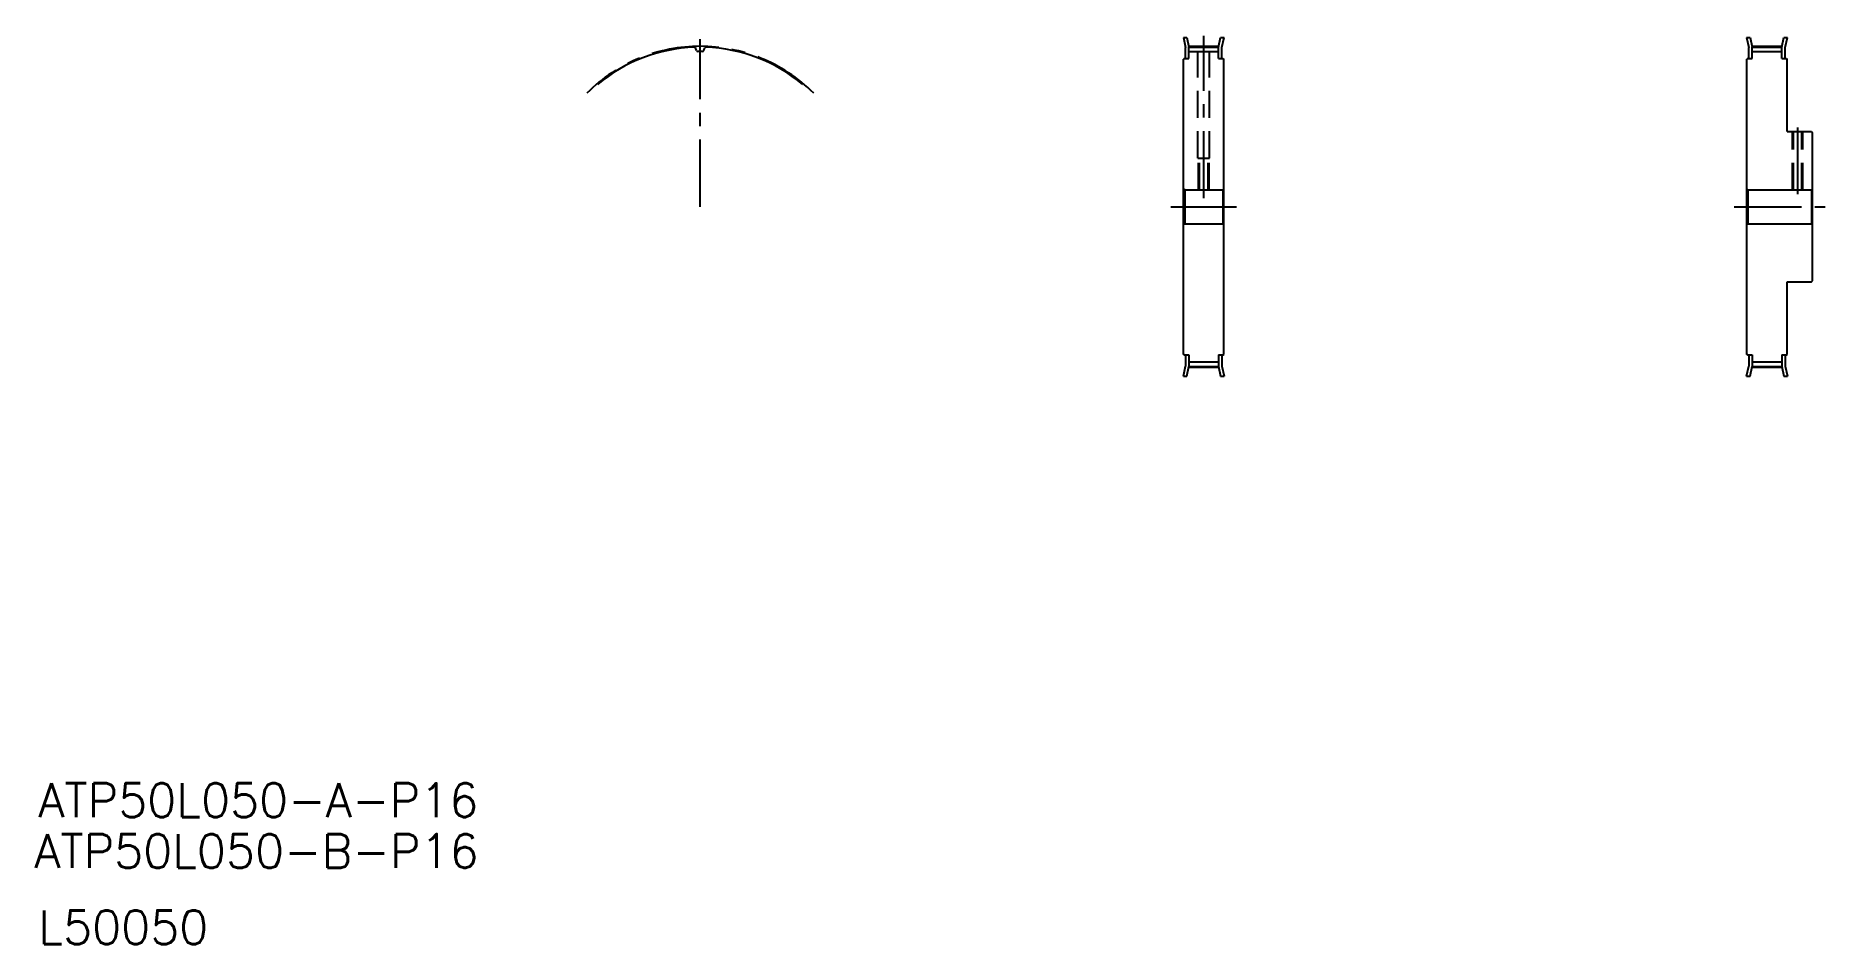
# Model space of a CAD drawing. Extents: x -127 to 718, y -310 to 119.
import ezdxf

# ---------------------------------------------------------------- set-up
doc = ezdxf.new("R2010")
doc.units = 0
doc.linetypes.add('CENTER', pattern=[50.8, 31.75, -6.35, 6.35, -6.35])
doc.linetypes.add('DASHED', pattern=[19.05, 12.7, -6.35])
doc.layers.get('0').update_dxf_attribs({"linetype": 'CONTINUOUS'})
doc.layers.add('CENTER', color=1, linetype='CENTER')
doc.styles.get("Standard").update_dxf_attribs({"font": 'txt.shx'})

msp = doc.modelspace()

# ---------------------------------------------------------------- linework, layer by layer
at = {"color": 7, "linetype": 'CONTINUOUS'}
for p, q in [((414.94, 118.71), (415.97, 113.92)), ((414.94, 118.71), (416.6, 118.71)), ((416.6, 118.71), (417.57, 114.13)), ((431.57, 114.13), (432.54, 118.71)), ((432.54, 118.71), (434.19, 118.71)), ((433.17, 113.92), (434.19, 118.71)), ((680.94, 118.71), (681.97, 113.92)), ((680.94, 118.71), (682.6, 118.71)), ((682.6, 118.71), (683.57, 114.13)), ((697.57, 114.13), (698.54, 118.71)), ((698.54, 118.71), (700.19, 118.71)), ((699.17, 113.92), (700.19, 118.71)), ((184.98, 112.56), (184.55, 113.73)), ((188.5, 112.56), (188.93, 113.73)), ((415.97, 108.71), (415.97, 113.92)), ((417.57, 114.13), (431.57, 114.13)), ((417.57, 108.71), (417.57, 114.13)), ((417.57, 112), (431.57, 112)), ((431.57, 108.71), (431.57, 114.13)), ((431.57, 110.44), (431.57, 110.44)), ((433.17, 108.71), (433.17, 113.92)), ((681.97, 108.71), (681.97, 113.92)), ((683.57, 114.13), (697.57, 114.13)), ((683.57, 108.71), (683.57, 114.13)), ((683.57, 112), (697.57, 112)), ((697.57, 108.71), (697.57, 114.13)), ((699.17, 108.71), (699.17, 113.92)), ((415.37, 108.71), (415.07, 108.41)), ((415.07, -30.99), (415.07, 108.41)), ((415.37, 108.71), (417.57, 108.71)), ((431.57, 109.59), (431.57, 109.59)), ((431.57, 108.71), (433.77, 108.71)), ((433.77, 108.71), (434.07, 108.41)), ((434.07, -30.99), (434.07, 108.41)), ((681.37, 108.71), (681.07, 108.41)), ((681.07, -30.99), (681.07, 108.41)), ((681.37, 108.71), (683.57, 108.71)), ((697.57, 108.71), (699.77, 108.71)), ((699.77, 108.71), (700.07, 108.41)), ((700.07, 74.21), (700.07, 108.41)), ((700.07, 74.21), (711.57, 74.21)), ((711.57, 74.21), (712.07, 73.71)), ((712.07, 3.71), (712.07, 73.71)), ((681.07, 14.01), (681.07, 63.41)), ((415.07, 47.21), (415.57, 46.71)), ((415.57, 46.71), (433.57, 46.71)), ((415.57, 46.71), (415.57, 30.71)), ((434.07, 47.21), (433.57, 46.71)), ((433.57, 46.71), (433.57, 30.71)), ((681.07, 47.21), (681.57, 46.71)), ((681.57, 46.71), (711.57, 46.71)), ((681.57, 46.71), (681.57, 30.71)), ((711.57, 46.71), (712.07, 47.21)), ((711.57, 46.71), (711.57, 30.71)), ((415.07, 30.21), (415.57, 30.71)), ((415.57, 30.71), (433.57, 30.71)), ((434.07, 30.21), (433.57, 30.71)), ((681.07, 30.21), (681.57, 30.71)), ((681.57, 30.71), (711.57, 30.71)), ((711.57, 30.71), (712.07, 30.21)), ((700.07, -30.99), (700.07, 3.21)), ((700.07, 3.21), (711.57, 3.21)), ((711.57, 3.21), (712.07, 3.71)), ((415.37, -31.29), (415.07, -30.99)), ((415.37, -31.29), (417.57, -31.29)), ((415.97, -31.29), (415.97, -36.49)), ((417.57, -31.29), (417.57, -36.7)), ((431.57, -31.29), (433.77, -31.29)), ((431.57, -31.29), (431.57, -36.7)), ((433.17, -31.29), (433.17, -36.49)), ((433.77, -31.29), (434.07, -30.99)), ((681.37, -31.29), (681.07, -30.99)), ((681.37, -31.29), (683.57, -31.29)), ((681.97, -31.29), (681.97, -36.49)), ((683.57, -31.29), (683.57, -36.7)), ((697.57, -31.29), (697.57, -36.7)), ((697.57, -31.29), (699.77, -31.29)), ((699.17, -31.29), (699.17, -36.49)), ((699.77, -31.29), (700.07, -30.99)), ((414.94, -41.29), (415.97, -36.49)), ((414.94, -41.29), (416.6, -41.29)), ((416.6, -41.29), (417.57, -36.7)), ((417.57, -34.58), (431.57, -34.58)), ((417.57, -36.7), (431.57, -36.7)), ((431.57, -36.7), (432.54, -41.29)), ((432.54, -41.29), (434.19, -41.29)), ((433.17, -36.49), (434.19, -41.29)), ((680.94, -41.29), (681.97, -36.49)), ((680.94, -41.29), (682.6, -41.29)), ((682.6, -41.29), (683.57, -36.7)), ((683.57, -34.58), (697.57, -34.58)), ((683.57, -36.7), (697.57, -36.7)), ((697.57, -36.7), (698.54, -41.29)), ((698.54, -41.29), (700.19, -41.29)), ((699.17, -36.49), (700.19, -41.29))]:
    msp.add_line(p, q, dxfattribs=at)
at = {"color": 3, "linetype": 'DASHED'}
for p, q in [((421.82, 61.71), (421.82, 112)), ((427.32, 61.71), (427.32, 112)), ((702.57, 46.71), (702.57, 74.21)), ((703.07, 46.71), (703.07, 74.21)), ((707.07, 46.71), (707.07, 74.21)), ((707.57, 46.71), (707.57, 74.21)), ((421.82, 61.71), (427.32, 61.71)), ((422.07, 46.71), (422.07, 61.71)), ((422.57, 46.71), (422.57, 61.71)), ((426.57, 46.71), (426.57, 61.71)), ((427.07, 46.71), (427.07, 61.71))]:
    msp.add_line(p, q, dxfattribs=at)
at = {"color": 7, "linetype": 'CONTINUOUS'}
for centre, radius, start, end in [((186.74, 38.71), 75.41, 92.05463, 130), ((184.06, 113.55), 0.53, 20, 92.05463), ((185.79, 112.85), 0.86, 200, 270.73535), ((186.74, 38.71), 73.28, 89.26465, 90.73535), ((187.69, 112.85), 0.86, 269.26465, 340), ((189.43, 113.55), 0.53, 87.94537, 160), ((186.74, 38.71), 75.41, 50, 87.94537)]:
    msp.add_arc(centre, radius, start, end, dxfattribs=at)
at = {"layer": 'CENTER', "color": 1, "linetype": 'CENTER'}
for p, q in [((424.57, 42.71), (424.57, 119.48)), ((186.74, 38.71), (186.74, 117.82)), ((417.46, 114.51), (431.67, 114.51)), ((683.46, 114.51), (697.67, 114.51)), ((705.07, 44.71), (705.07, 76.21)), ((409.07, 38.71), (440.07, 38.71)), ((675.07, 38.71), (718.07, 38.71)), ((417.46, -37.09), (431.67, -37.09)), ((683.46, -37.09), (697.67, -37.09))]:
    msp.add_line(p, q, dxfattribs=at)
msp.add_arc((186.74, 38.71), 75.8, 45, 135, dxfattribs=at)

# ---------------------------------------------------------------- texts
at = {"color": 7, "linetype": 'CONTINUOUS'}
for s, p in [('ATP50L050-A-P16', (-125.83, -249.59)), ('ATP50L050-B-P16', (-127.75, -273.58)), ('L50050', (-125.83, -309.59))]:
    msp.add_text(s, height=16, dxfattribs=at).set_placement(p)

doc.saveas('drawing.dxf')
